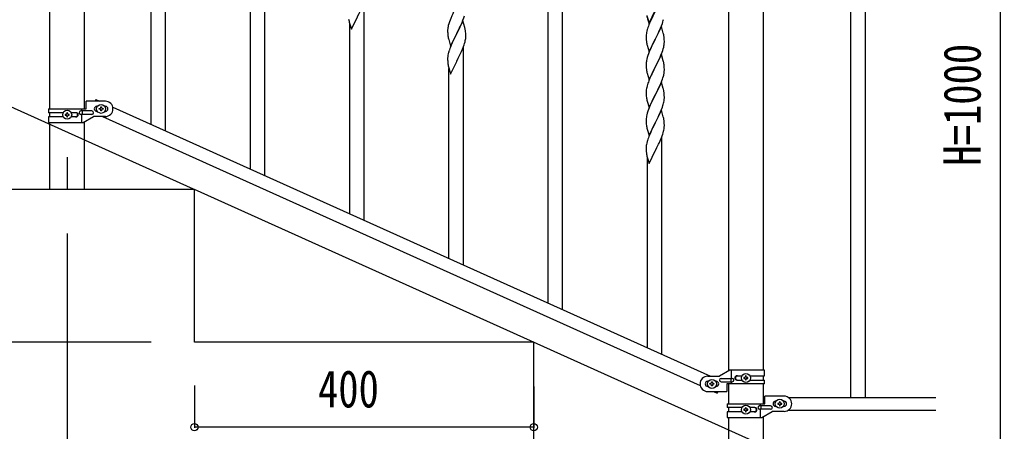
# Model space of a CAD drawing. Units: millimetres, scale not verified. Extents: x -4143 to 4140, y -2900 to 2898.
# Drawn here: x 749 to 1905, y -1877 to -1392 of the extents above; entities that cross this region are included whole.
import ezdxf
from ezdxf.enums import TextEntityAlignment as Align

# ---------------------------------------------------------------- set-up
doc = ezdxf.new("R2010")
doc.units = ezdxf.units.MM
doc.header["$LTSCALE"] = 10
for name, color, linetype in [('0-2_YKK_12', 2, 'Continuous'), ('0-3_YKK_A1', 4, 'Continuous'), ('0-4_YKK_D', 6, 'Continuous')]:
    doc.layers.add(name, color=color, linetype=linetype)
doc.styles.add('ＭＳ ゴシック', font='')
doc.styles.get('ＭＳ ゴシック').set_extended_font_data('MS Gothic')

msp = doc.modelspace()

# ---------------------------------------------------------------- linework, layer by layer
at = {"layer": '0-2_YKK_12'}
msp.add_line((804.89, -1554.38), (804.89, -1592.5), dxfattribs=at)
at = {"layer": '0-3_YKK_A1'}
for p, q in [((784.64, -1497.48), (784.64, -662.5)), ((825.14, -1497.48), (825.14, -662.5)), ((1728.39, -977.46), (1728.39, -1837.46)), ((1745.39, -977.46), (1745.39, -1837.46)), ((1584.64, -1806.31), (1584.64, -1047.46)), ((1625.14, -1047.46), (1625.14, -1805.52)), ((1020.89, -1568.47), (1020.89, -1216.25)), ((1037.89, -1576.12), (1037.89, -1216.25)), ((920.89, -1523.46), (920.89, -1266.64)), ((903.89, -1515.81), (903.89, -1291.94)), ((1154.89, -1628.78), (1154.89, -1371.95)), ((1371.89, -1726.44), (1371.89, -1374.22)), ((1388.89, -1734.09), (1388.89, -1374.22)), ((1137.89, -1621.12), (1137.89, -1397.25)), ((1487.69, -1418.3), (1487.83, -1419.29)), ((1271.89, -1681.43), (1271.89, -1424.6)), ((1254.89, -1673.78), (1254.89, -1449.9)), ((1508.39, -1455.75), (1508.6, -1454.42)), ((827.39, -1497.48), (827.39, -1488.48)), ((849.89, -1488.48), (827.39, -1488.48)), ((838.85, -1486.54), (837.97, -1488.48)), ((838.85, -1486.54), (843.16, -1488.48)), ((782.89, -1497.48), (782.89, -1501.98)), ((782.89, -1497.48), (827.39, -1497.48)), ((800.21, -1501.98), (782.89, -1501.98)), ((784.64, -1506.98), (784.64, -1501.98)), ((815.48, -1501.98), (809.56, -1501.98)), ((834.09, -1499.98), (821.01, -1499.98)), ((821.86, -1497.48), (821.86, -1499.98)), ((822.41, -1499.98), (822.41, -1503.98)), ((839.89, -1494.48), (840.52, -1494.48)), ((839.89, -1500.48), (840.52, -1500.48)), ((843.45, -1497.96), (842.49, -1497.96)), ((846.33, -1497), (847.29, -1497)), ((849.26, -1494.48), (849.89, -1494.48)), ((849.26, -1500.48), (849.89, -1500.48)), ((858.66, -1495.46), (1563.16, -1812.52)), ((782.89, -1506.98), (782.89, -1513.48)), ((800.22, -1506.98), (782.89, -1506.98)), ((782.89, -1513.48), (823.76, -1513.48)), ((784.64, -1592.5), (784.64, -1513.48)), ((803.45, -1504.01), (802.49, -1504.01)), ((806.33, -1504.97), (807.29, -1504.97)), ((815.48, -1506.98), (809.56, -1506.98)), ((834.09, -1503.98), (821.01, -1503.98)), ((821.86, -1503.98), (821.86, -1513.48)), ((823.76, -1513.48), (835.89, -1506.48)), ((825.14, -1592.5), (825.14, -1512.69)), ((849.89, -1506.48), (835.89, -1506.48)), ((846.61, -1506.48), (1551.12, -1823.55)), ((1505.89, -1786.74), (1505.89, -1529.91)), ((1488.89, -1779.09), (1488.89, -1555.22)), ((825.14, -1592.5), (784.64, -1592.5)), ((1559.89, -1812.52), (1573.89, -1812.52)), ((1586.01, -1805.52), (1573.89, -1812.52)), ((1575.69, -1815.02), (1588.77, -1815.02)), ((1626.89, -1805.52), (1586.01, -1805.52)), ((1587.36, -1819.02), (1587.36, -1815.02)), ((1587.92, -1815.02), (1587.92, -1805.52)), ((1594.29, -1812.02), (1600.22, -1812.02)), ((1603.45, -1814.04), (1602.49, -1814.04)), ((1606.33, -1815), (1607.29, -1815)), ((1609.56, -1812.02), (1626.89, -1812.02)), ((1625.14, -1812.02), (1625.14, -1817.02)), ((1626.89, -1812.02), (1626.89, -1805.52)), ((1560.52, -1818.52), (1559.89, -1818.52)), ((1560.52, -1824.52), (1559.89, -1824.52)), ((1563.45, -1822), (1562.49, -1822)), ((1566.33, -1821.04), (1567.29, -1821.04)), ((1569.89, -1818.52), (1569.26, -1818.52)), ((1569.89, -1824.52), (1569.26, -1824.52)), ((1575.69, -1819.02), (1588.77, -1819.02)), ((1582.39, -1821.52), (1582.39, -1830.52)), ((1626.89, -1821.52), (1582.39, -1821.52)), ((1584.64, -1844.96), (1584.64, -1821.52)), ((1587.92, -1821.52), (1587.92, -1819.02)), ((1594.29, -1817.02), (1600.21, -1817.02)), ((1609.56, -1817.02), (1626.89, -1817.02)), ((1625.14, -1821.52), (1625.14, -1844.96)), ((1626.89, -1821.52), (1626.89, -1817.02)), ((1559.89, -1830.52), (1582.39, -1830.52)), ((1566.61, -1830.52), (1570.93, -1832.46)), ((1571.8, -1830.52), (1570.93, -1832.46)), ((1627.39, -1844.96), (1627.39, -1835.96)), ((1649.89, -1835.96), (1627.39, -1835.96)), ((1654.86, -1837.46), (1828.74, -1837.46)), ((1582.89, -1844.96), (1582.89, -1849.46)), ((1582.89, -1844.96), (1627.39, -1844.96)), ((1600.21, -1849.46), (1582.89, -1849.46)), ((1584.64, -1854.46), (1584.64, -1849.46)), ((1615.48, -1849.46), (1609.56, -1849.46)), ((1634.09, -1847.46), (1621.01, -1847.46)), ((1621.86, -1844.96), (1621.86, -1847.46)), ((1622.41, -1847.46), (1622.41, -1851.46)), ((1639.89, -1841.96), (1640.52, -1841.96)), ((1639.89, -1847.96), (1640.52, -1847.96)), ((1643.45, -1844.48), (1642.49, -1844.48)), ((1646.33, -1845.44), (1647.29, -1845.44)), ((1649.26, -1841.96), (1649.89, -1841.96)), ((1649.26, -1847.96), (1649.89, -1847.96)), ((1582.89, -1854.46), (1582.89, -1860.96)), ((1600.22, -1854.46), (1582.89, -1854.46)), ((1582.89, -1860.96), (1623.76, -1860.96)), ((1584.64, -1952.5), (1584.64, -1860.96)), ((1603.45, -1851.48), (1602.49, -1851.48)), ((1606.33, -1852.44), (1607.29, -1852.44)), ((1615.48, -1854.46), (1609.56, -1854.46)), ((1634.09, -1851.46), (1621.01, -1851.46)), ((1621.86, -1851.46), (1621.86, -1860.96)), ((1623.76, -1860.96), (1635.89, -1853.96)), ((1625.14, -1860.17), (1625.14, -1952.5)), ((1649.89, -1853.96), (1635.89, -1853.96)), ((1654.86, -1852.46), (1828.74, -1852.46))]:
    msp.add_line(p, q, dxfattribs=at)
for points in [[(1137.11, -1394.22), (1137.32, -1395.16), (1137.64, -1396.37), (1138, -1397.63), (1139.84, -1403.77), (1147.06, -1388.91), (1147.23, -1388.58), (1148.95, -1385.2), (1150.9, -1381.21), (1151.57, -1379.79), (1152.68, -1377.35), (1153.96, -1374.33), (1155.14, -1371.29), (1155.85, -1369.28), (1156.32, -1367.8), (1156.87, -1365.86), (1157.2, -1364.44), (1157.47, -1363.08), (1157.66, -1361.76)], [(1271.29, -1360.97), (1264.06, -1375.82), (1263.9, -1376.15), (1261.55, -1380.81), (1259.79, -1384.46), (1259.34, -1385.43), (1258.23, -1387.89), (1256.96, -1390.91), (1256.17, -1392.94), (1255.45, -1394.95), (1254.66, -1397.43), (1254.14, -1399.36), (1253.83, -1400.76), (1253.59, -1402.11), (1253.43, -1403.4), (1253.37, -1404.23), (1253.34, -1405.03), (1253.36, -1406.89), (1253.39, -1407.9), (1253.44, -1408.85), (1253.54, -1410.29), (1253.69, -1411.6)], [(1488.06, -1387.61), (1488.32, -1388.78), (1488.57, -1389.74), (1489.08, -1391.52), (1490.84, -1397.39), (1498.06, -1382.53), (1498.23, -1382.2), (1499.95, -1378.81), (1501.45, -1375.76), (1502.34, -1373.89), (1503.89, -1370.47), (1504.33, -1369.47), (1505.37, -1366.94), (1506.5, -1363.9), (1507.17, -1361.91)], [(1488.32, -1387.87), (1488.64, -1389.07), (1490.84, -1396.47), (1498.06, -1381.62), (1498.23, -1381.28), (1501.45, -1374.84), (1502.79, -1372.01), (1504.11, -1369.05), (1505.37, -1366.02), (1506.33, -1363.49), (1506.85, -1361.98), (1507.32, -1360.5)], [(1505.29, -1367.67), (1498.06, -1382.53), (1497.9, -1382.86), (1495.11, -1388.4), (1493.56, -1391.65), (1492.23, -1394.59), (1490.56, -1398.63), (1489.99, -1400.15)], [(1254.06, -1413.78), (1254.32, -1414.95), (1254.57, -1415.91), (1256.84, -1423.56), (1264.06, -1408.7), (1264.23, -1408.37), (1265.95, -1404.98), (1267.45, -1401.92), (1268.34, -1400.05), (1269.89, -1396.63), (1270.33, -1395.63), (1271.37, -1393.1), (1272.5, -1390.07), (1273.17, -1388.07)], [(1271.29, -1393.84), (1264.06, -1408.7), (1263.9, -1409.03), (1260.9, -1415.01), (1259.79, -1417.33), (1258.67, -1419.76), (1257.59, -1422.26), (1256.56, -1424.79), (1255.99, -1426.31)], [(1274.02, -1403.38), (1273.8, -1402.44), (1273.55, -1401.48), (1271.29, -1393.84)], [(1488.32, -1421.66), (1488.57, -1422.61), (1490.84, -1430.26), (1498.06, -1415.4), (1498.23, -1415.07), (1499.95, -1411.68), (1501.45, -1408.63), (1502.34, -1406.76), (1503.89, -1403.34), (1504.33, -1402.34), (1505.37, -1399.81), (1506.5, -1396.77), (1507.17, -1394.78)], [(1274.76, -1413.16), (1274.78, -1412.36), (1274.78, -1411.22), (1274.73, -1409.49), (1274.67, -1408.24), (1274.56, -1406.83)], [(1505.29, -1400.54), (1498.06, -1415.4), (1497.54, -1416.42), (1494.9, -1421.71), (1493.79, -1424.04), (1492.67, -1426.46), (1490.96, -1430.48), (1490.17, -1432.51), (1489.45, -1434.52), (1488.66, -1437), (1488.14, -1438.93), (1487.83, -1440.32), (1487.59, -1441.68), (1487.43, -1442.97), (1487.37, -1443.8), (1487.34, -1444.6), (1487.36, -1446.46), (1487.39, -1447.47), (1487.44, -1448.41), (1487.52, -1449.58)], [(1488.96, -1403.15), (1488.66, -1404.14), (1488.14, -1406.06), (1487.83, -1407.46), (1487.59, -1408.81), (1487.43, -1410.11), (1487.37, -1410.94), (1487.34, -1411.74), (1487.36, -1413.6), (1487.39, -1414.61), (1487.44, -1415.55), (1487.52, -1416.71)], [(1508.02, -1410.08), (1507.8, -1409.14), (1507.55, -1408.18), (1505.29, -1400.54)], [(1254.11, -1446.88), (1254.32, -1447.82), (1254.64, -1449.02), (1255, -1450.29), (1256.84, -1456.42), (1264.06, -1441.57), (1264.23, -1441.24), (1265.95, -1437.85), (1267.9, -1433.87), (1268.57, -1432.45), (1269.68, -1430), (1270.96, -1426.99), (1272.14, -1423.95), (1272.85, -1421.94), (1273.32, -1420.45), (1273.87, -1418.51), (1274.2, -1417.1), (1274.47, -1415.73), (1274.66, -1414.42)], [(1488.06, -1453.35), (1488.32, -1454.52), (1488.57, -1455.48), (1490.84, -1463.13), (1498.06, -1448.27), (1498.23, -1447.94), (1502.34, -1439.63), (1503.68, -1436.7), (1504.75, -1434.2), (1506.14, -1430.65), (1506.85, -1428.64), (1507.47, -1426.66), (1507.99, -1424.74), (1508.3, -1423.34), (1508.54, -1421.99), (1508.7, -1420.69), (1508.76, -1419.86), (1508.78, -1419.06), (1508.78, -1417.92), (1508.73, -1416.19), (1508.67, -1414.95), (1508.56, -1413.53)], [(1254.96, -1429.32), (1254.52, -1430.79), (1254.03, -1432.7), (1253.74, -1434.08), (1253.52, -1435.42)], [(1505.29, -1433.41), (1498.06, -1448.27), (1497.72, -1448.94), (1495.11, -1454.13), (1494.01, -1456.43), (1493.34, -1457.87), (1492.23, -1460.33), (1490.56, -1464.36), (1489.99, -1465.88)], [(1508.02, -1442.95), (1507.8, -1442.01), (1507.55, -1441.06), (1505.29, -1433.41)], [(1253.39, -1436.69), (1253.35, -1437.51), (1253.34, -1437.91), (1253.36, -1439.76), (1253.39, -1440.77), (1253.44, -1441.72), (1253.52, -1442.88)], [(1508.78, -1451.93), (1508.78, -1450.79), (1508.73, -1449.06), (1508.67, -1447.82), (1508.56, -1446.4)], [(1487.39, -1476.26), (1487.35, -1477.08), (1487.34, -1477.47), (1487.36, -1479.33), (1487.39, -1480.34), (1487.44, -1481.28), (1487.54, -1482.72), (1487.69, -1484.04), (1487.83, -1485.03), (1488.01, -1485.98), (1488.11, -1486.45), (1488.32, -1487.39), (1488.57, -1488.35), (1490.84, -1496), (1498.06, -1481.13), (1498.23, -1480.8), (1500.16, -1477), (1501.67, -1473.9), (1502.34, -1472.49), (1503.68, -1469.57), (1504.54, -1467.57), (1505.76, -1464.53), (1506.5, -1462.51), (1507.01, -1461.01), (1507.61, -1459.05), (1507.99, -1457.61)], [(1505.29, -1466.28), (1498.06, -1481.13), (1497.9, -1481.46), (1495.55, -1486.12), (1493.79, -1489.77), (1493.34, -1490.74), (1492.23, -1493.2), (1490.96, -1496.22), (1490.17, -1498.25), (1489.45, -1500.26), (1488.66, -1502.74), (1488.14, -1504.67), (1487.83, -1506.07), (1487.59, -1507.42), (1487.43, -1508.71), (1487.37, -1509.54), (1487.34, -1510.34), (1487.36, -1512.2), (1487.39, -1513.21), (1487.44, -1514.16), (1487.54, -1515.6), (1487.69, -1516.91)], [(1508.02, -1475.82), (1507.68, -1474.4), (1507.49, -1473.68), (1505.29, -1466.28)], [(1488.96, -1468.89), (1488.52, -1470.36), (1488.03, -1472.27), (1487.74, -1473.65), (1487.52, -1474.99)], [(1508.76, -1485.6), (1508.78, -1484.8), (1508.78, -1483.66), (1508.73, -1481.93), (1508.67, -1480.69), (1508.56, -1479.27)], [(1507.87, -1490.95), (1508.2, -1489.54), (1508.47, -1488.17), (1508.66, -1486.86)], [(805.37, -1503.05), (805.37, -1502.09), (804.41, -1502.09), (804.41, -1503.05)], [(842.49, -1497.96), (842.49, -1497), (843.45, -1497)], [(844.41, -1496.04), (844.41, -1495.08), (845.37, -1495.08), (845.37, -1496.04)], [(845.37, -1498.92), (845.37, -1499.88), (844.41, -1499.88), (844.41, -1498.92)], [(847.29, -1497), (847.29, -1497.96), (846.33, -1497.96)], [(1488.06, -1519.09), (1488.32, -1520.27), (1488.57, -1521.22), (1490.84, -1528.87), (1498.06, -1514.01), (1498.23, -1513.68), (1499.95, -1510.29), (1501.45, -1507.23), (1502.34, -1505.36), (1503.89, -1501.94), (1504.33, -1500.94), (1505.37, -1498.41), (1506.5, -1495.38), (1507.17, -1493.38)], [(1505.29, -1499.15), (1498.06, -1514.01), (1497.9, -1514.34), (1494.9, -1520.32), (1493.79, -1522.64), (1492.67, -1525.07), (1491.59, -1527.57), (1490.56, -1530.1), (1489.99, -1531.62)], [(1508.02, -1508.69), (1507.8, -1507.75), (1507.55, -1506.79), (1505.29, -1499.15)], [(802.49, -1504.01), (802.49, -1504.97), (803.45, -1504.97)], [(804.41, -1505.93), (804.41, -1506.89), (805.37, -1506.89), (805.37, -1505.93)], [(807.29, -1504.97), (807.29, -1504.01), (806.33, -1504.01)], [(1508.76, -1518.47), (1508.78, -1517.67), (1508.78, -1516.53), (1508.73, -1514.8), (1508.67, -1513.56), (1508.56, -1512.14)], [(1488.11, -1552.19), (1488.32, -1553.13), (1488.64, -1554.33), (1489, -1555.6), (1490.84, -1561.73), (1498.06, -1546.88), (1498.23, -1546.55), (1499.95, -1543.16), (1501.9, -1539.18), (1502.57, -1537.76), (1503.68, -1535.31), (1504.96, -1532.3), (1506.14, -1529.26), (1506.85, -1527.25), (1507.32, -1525.76), (1507.87, -1523.82), (1508.2, -1522.41), (1508.47, -1521.04), (1508.66, -1519.73)], [(1488.96, -1534.63), (1488.52, -1536.1), (1488.03, -1538.01), (1487.74, -1539.39), (1487.52, -1540.73)], [(1487.39, -1542.01), (1487.35, -1542.82), (1487.34, -1543.22), (1487.36, -1545.08), (1487.39, -1546.09), (1487.44, -1547.03), (1487.52, -1548.19)], [(1754.89, -1952.5), (954.89, -1592.5), (554.89, -1592.5)], [(1354.89, -1772.5), (954.89, -1772.5), (954.89, -1592.5)], [(1754.89, -1952.5), (1354.89, -1952.5), (1354.89, -1772.5)], [(1602.49, -1814.04), (1602.49, -1815), (1603.45, -1815)], [(1605.37, -1813.08), (1605.37, -1812.12), (1604.41, -1812.12), (1604.41, -1813.08)], [(1607.29, -1815), (1607.29, -1814.04), (1606.33, -1814.04)], [(1562.49, -1822), (1562.49, -1821.04), (1563.45, -1821.04)], [(1564.41, -1820.08), (1564.41, -1819.12), (1565.37, -1819.12), (1565.37, -1820.08)], [(1565.37, -1822.96), (1565.37, -1823.92), (1564.41, -1823.92), (1564.41, -1822.96)], [(1567.29, -1821.04), (1567.29, -1822), (1566.33, -1822)], [(1604.41, -1815.96), (1604.41, -1816.92), (1605.37, -1816.92), (1605.37, -1815.96)], [(1605.37, -1850.52), (1605.37, -1849.56), (1604.41, -1849.56), (1604.41, -1850.52)], [(1642.49, -1844.48), (1642.49, -1845.44), (1643.45, -1845.44)], [(1645.37, -1843.52), (1645.37, -1842.56), (1644.41, -1842.56), (1644.41, -1843.52)], [(1644.41, -1846.4), (1644.41, -1847.36), (1645.37, -1847.36), (1645.37, -1846.4)], [(1647.29, -1845.44), (1647.29, -1844.48), (1646.33, -1844.48)], [(1602.49, -1851.48), (1602.49, -1852.44), (1603.45, -1852.44)], [(1604.41, -1853.4), (1604.41, -1854.36), (1605.37, -1854.36), (1605.37, -1853.4)], [(1607.29, -1852.44), (1607.29, -1851.48), (1606.33, -1851.48)]]:
    msp.add_lwpolyline(points, dxfattribs=at)
for centre in [(804.89, -1504.49), (844.89, -1497.48), (1604.89, -1814.52), (1564.89, -1821.52), (1604.89, -1851.96), (1644.89, -1844.96)]:
    msp.add_circle(centre, 5.3, dxfattribs=at)
for centre, radius, start, end in [((1197.15, -1382.52), 61.18, 188.73798, 191.02974), ((1446.77, -1376.07), 63.23, 342.78424, 345.07599), ((1232.54, -1412.09), 42.38, 9.5641, 11.85586), ((1229.75, -1411.69), 45.07, 6.18413, 8.47589), ((1564.59, -1427.4), 79.42, 159.93435, 162.22611), ((1466.43, -1418.79), 42.49, 9.53591, 11.82766), ((1308.29, -1403.44), 55.21, 188.49987, 190.79162), ((1243.33, -1411.16), 31.5, 354.07349, 356.36524), ((1527.35, -1413.26), 39.98, 184.9569, 187.24866), ((1547.2, -1408.23), 60.39, 190.55951, 192.85127), ((1463.83, -1418.39), 45, 6.19632, 8.48807), ((1330.63, -1453.56), 79.46, 159.94312, 162.23488), ((1285.38, -1439.31), 32.09, 173.04137, 175.33313), ((1293.36, -1439.42), 39.99, 184.955, 187.24675), ((1314.15, -1435.18), 61.18, 188.73798, 191.02974), ((1466.55, -1451.66), 42.37, 9.56725, 11.859), ((1463.83, -1451.26), 45, 6.19632, 8.48807), ((1527.47, -1446.13), 40.1, 184.93791, 187.22967), ((1542.24, -1443.01), 55.16, 188.50857, 190.80032), ((1461.82, -1446.68), 47.45, 346.68556, 348.97731), ((1476.67, -1450.41), 32.18, 352.83347, 355.12522), ((1478.51, -1451.41), 30.27, 356.72427, 359.01602), ((1564.59, -1493.13), 79.42, 159.93435, 162.22611), ((1519.33, -1478.88), 32.04, 173.03232, 175.32407), ((1466.55, -1484.53), 42.37, 9.56725, 11.859), ((1463.7, -1484.13), 45.12, 6.17603, 8.46779), ((849.89, -1497.48), 9, 270, 90), ((1446.77, -1474.67), 63.23, 342.78424, 345.07599), ((1477.34, -1483.61), 31.49, 354.07159, 356.36334), ((814.73, -1504.48), 2.5, 270, 90), ((815.48, -1504.48), 2.5, 270, 90), ((821.01, -1501.98), 2, 90, 270), ((834.09, -1501.98), 2, 270, 90), ((839.89, -1497.48), 3, 90, 270), ((843.45, -1496.04), 0.96, 270, 0), ((843.45, -1498.92), 0.96, 0, 90), ((846.33, -1496.04), 0.96, 180, 270), ((846.33, -1498.92), 0.96, 90, 180), ((849.89, -1497.48), 3, 270, 90), ((803.45, -1503.05), 0.96, 270, 0), ((803.45, -1505.93), 0.96, 0, 90), ((806.33, -1503.05), 0.96, 180, 270), ((806.33, -1505.93), 0.96, 90, 180), ((1466.54, -1517.4), 42.38, 9.5641, 11.85586), ((1463.75, -1517), 45.07, 6.18413, 8.47589), ((1542.29, -1508.75), 55.21, 188.49987, 190.79162), ((1477.33, -1516.47), 31.5, 354.07349, 356.36524), ((1564.63, -1558.87), 79.46, 159.94312, 162.23488), ((1519.38, -1544.62), 32.09, 173.04137, 175.33313), ((1527.36, -1544.74), 39.99, 184.955, 187.24675), ((1548.15, -1540.49), 61.18, 188.73798, 191.02974), ((1559.89, -1821.52), 9, 90, 270), ((1575.69, -1817.02), 2, 90, 270), ((1588.77, -1817.02), 2, 270, 90), ((1594.29, -1814.52), 2.5, 90, 270), ((1595.04, -1814.52), 2.5, 90, 270), ((1603.45, -1813.08), 0.96, 270, 0), ((1603.45, -1815.96), 0.96, 0, 90), ((1606.33, -1813.08), 0.96, 180, 270), ((1606.33, -1815.96), 0.96, 90, 180), ((1559.89, -1821.52), 3, 90, 270), ((1563.45, -1820.08), 0.96, 270, 0), ((1563.45, -1822.96), 0.96, 0, 90), ((1566.33, -1820.08), 0.96, 180, 270), ((1566.33, -1822.96), 0.96, 90, 180), ((1569.89, -1821.52), 3, 270, 90), ((1649.89, -1844.96), 9, 270, 90), ((1614.73, -1851.96), 2.5, 270, 90), ((1615.48, -1851.96), 2.5, 270, 90), ((1621.01, -1849.46), 2, 90, 270), ((1634.09, -1849.46), 2, 270, 90), ((1639.89, -1844.96), 3, 90, 270), ((1643.45, -1843.52), 0.96, 270, 0), ((1643.45, -1846.4), 0.96, 0, 90), ((1646.33, -1843.52), 0.96, 180, 270), ((1646.33, -1846.4), 0.96, 90, 180), ((1649.89, -1844.96), 3, 270, 90), ((1603.45, -1850.52), 0.96, 270, 0), ((1603.45, -1853.4), 0.96, 0, 90), ((1606.33, -1850.52), 0.96, 180, 270), ((1606.33, -1853.4), 0.96, 90, 180)]:
    msp.add_arc(centre, radius, start, end, dxfattribs=at)
at = {"layer": '0-4_YKK_D'}
for p, q in [((1904.89, -1907.46), (1904.89, -997.46)), ((953.98, -1592.09), (589.37, -1428.02)), ((804.89, -1644.5), (804.89, -2103.5)), ((903.89, -1772.5), (553.89, -1772.5)), ((954.89, -1823.5), (954.89, -1873.5)), ((1354.89, -1824.5), (1354.89, -1873.5)), ((1354.89, -1872.5), (954.89, -1872.5)), ((1904.89, -1952.46), (1904.89, -1874.52))]:
    msp.add_line(p, q, dxfattribs=at)
for centre in [(954.89, -1872.5), (1354.89, -1872.5)]:
    msp.add_circle(centre, 4.25, dxfattribs=at)

# ---------------------------------------------------------------- texts
at = {"layer": '0-4_YKK_D', "style": 'ＭＳ ゴシック', "width": 0.8}
msp.add_text('H=1000', height=43.99, rotation=90, dxfattribs=at).set_placement((1894.89, -1564.46), align=Align.BOTTOM_LEFT)
msp.add_text('400', height=43.99, dxfattribs=at).set_placement((1100.49, -1862.5), align=Align.BOTTOM_LEFT)

doc.saveas('drawing.dxf')
